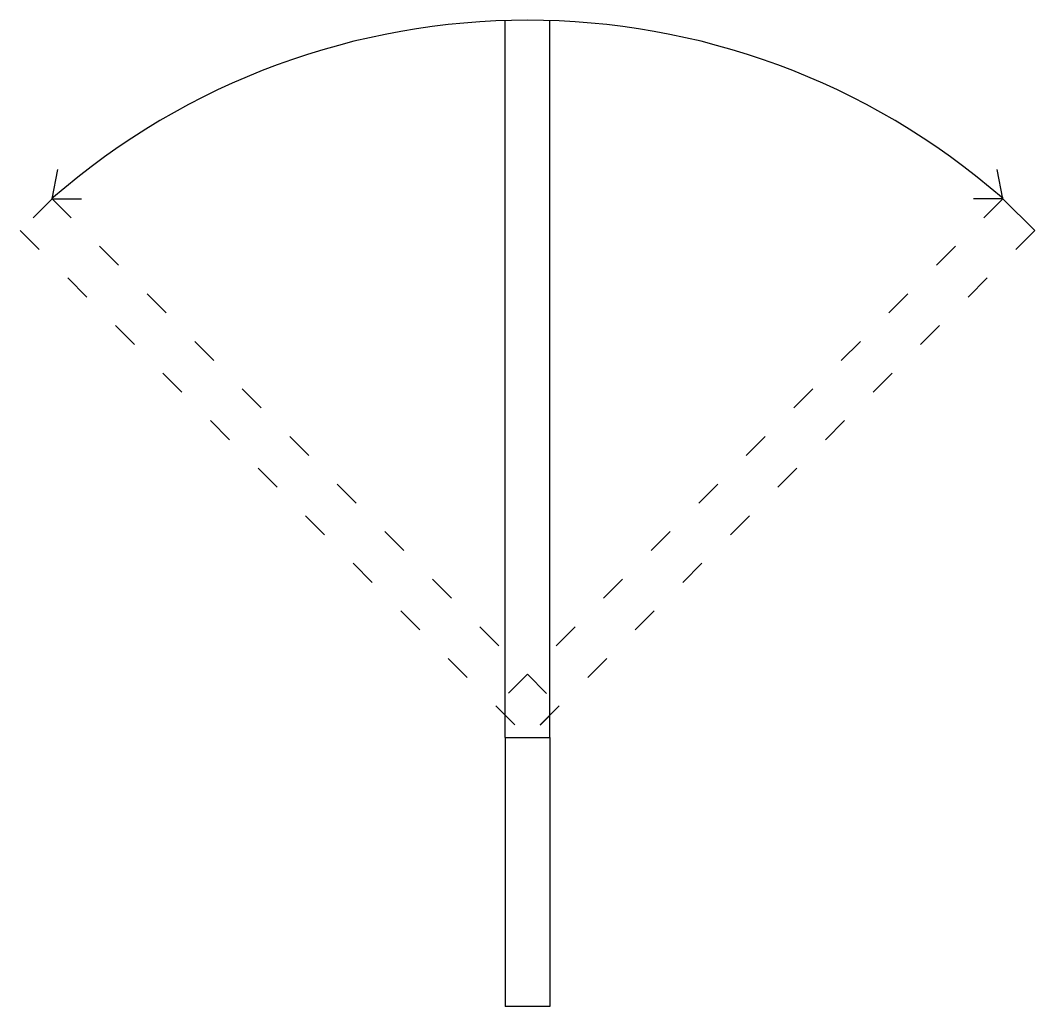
# Model space of a CAD drawing. Header units: millimetres. Extents: x -33 to 80, y 369 to 479.
import ezdxf

# ---------------------------------------------------------------- set-up
doc = ezdxf.new("R2010")
doc.units = ezdxf.units.MM
doc.linetypes.add('ACAD_ISO03W100', pattern=[30, 12, -18])

msp = doc.modelspace()

# ---------------------------------------------------------------- linework, layer by layer
for p, q in [((21.05, 398.75), (21.05, 478.71)), ((26.05, 398.75), (26.05, 478.71)), ((-29.48, 458.85), (-28.82, 462.09)), ((-29.48, 458.85), (-26.18, 458.85)), ((21.05, 398.75), (21.05, 368.75)), ((21.05, 398.75), (26.05, 398.75)), ((26.05, 398.75), (26.05, 368.75)), ((26.05, 368.75), (21.05, 368.75))]:
    msp.add_line(p, q)
at = {"ltscale": 0.5}
for q in [(75.92, 462.09), (73.28, 458.85)]:
    msp.add_line((76.58, 458.85), q, dxfattribs=at)
at = {"linetype": 'ACAD_ISO03W100', "ltscale": 0.25}
for p, q in [((-29.48, 458.85), (-33.02, 455.31)), ((-29.48, 458.85), (27.08, 402.28)), ((76.58, 458.85), (20.01, 402.28)), ((-33.02, 455.31), (23.55, 398.75)), ((80.12, 455.31), (23.55, 398.75)), ((27.08, 402.28), (23.55, 398.75))]:
    msp.add_line(p, q, dxfattribs=at)
at = {"linetype": 'ACAD_ISO03W100', "ltscale": 0.5}
msp.add_line((80.12, 455.31), (76.58, 458.85), dxfattribs=at)
msp.add_arc((23.55, 398.12), 80.63, 48.8717, 131.1283)

doc.saveas('drawing.dxf')
